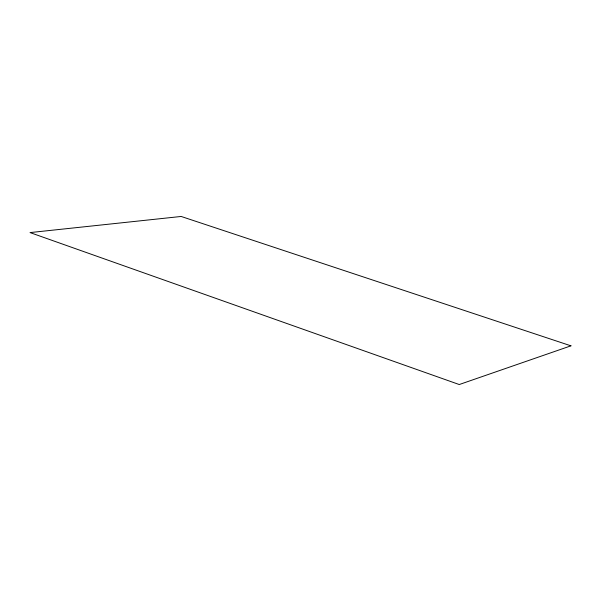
<?xml version="1.0" encoding="UTF-8"?>
<svg xmlns="http://www.w3.org/2000/svg" width="601" height="601" viewBox="0 0 601 601"><rect width="100%" height="100%" fill="white"/><g stroke="black" fill="none" stroke-linecap="round" stroke-linejoin="round"><path stroke-width="0.9" d="M570.95 345.83L459.247 384.535L30.05 232.579L181.164 216.465L570.95 345.83"/></g></svg>
